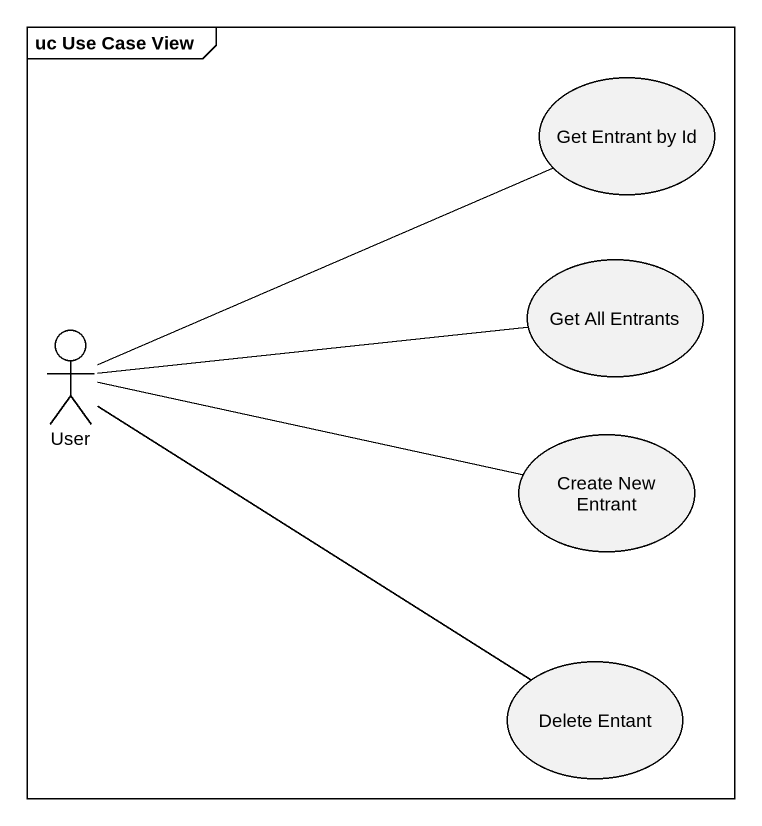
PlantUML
@startuml
mainframe uc Use Case View
usecase "Get Entrant by Id" as Get_Entrant_by_Id
usecase "Get All Entrants" as Get_All_Entrants
actor User
usecase "Create New Entrant" as Create_New_Entrant
usecase "Delete Entant" as Delete_Entant
User -right- Get_Entrant_by_Id
User -right- Get_All_Entrants
User -right- Create_New_Entrant
User -- Delete_Entant
@enduml
